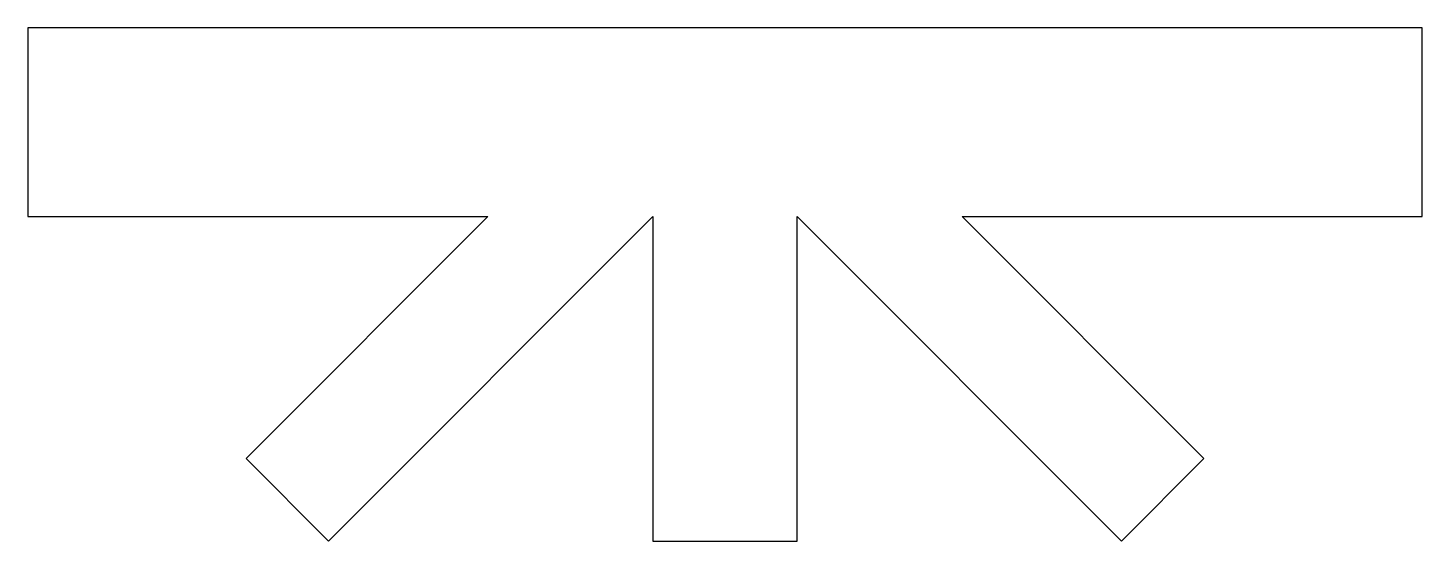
# Model space of a CAD drawing. Header units: millimetres. Extents: x -8.6 to 3.4, y -2.9 to 1.5.
import ezdxf

# ---------------------------------------------------------------- set-up
doc = ezdxf.new("R2010")
doc.units = ezdxf.units.MM
doc.layers.add('NA', color=136, linetype='CONTINUOUS')

msp = doc.modelspace()

# ---------------------------------------------------------------- linework, layer by layer
at = {"layer": 'NA'}
msp.add_lwpolyline([(-4.6736, -0.0762), (-6.7564, -2.159), (-6.0452, -2.8702), (-3.2512, -0.0762), (-3.2512, -2.8702), (-2.0066, -2.8702), (-2.0066, -0.0762), (0.7874, -2.8702), (1.4986, -2.159), (-0.5842, -0.0762), (3.3782, -0.0762), (3.3782, 1.5494), (-8.636, 1.5494), (-8.636, -0.0762), (-4.6736, -0.0762)], dxfattribs=at)

doc.saveas('drawing.dxf')
